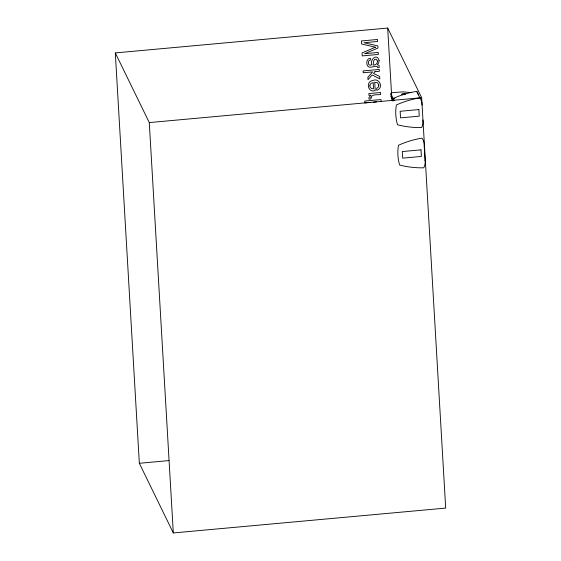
<?xml version="1.0" encoding="UTF-8"?>
<svg xmlns="http://www.w3.org/2000/svg" width="561" height="561" viewBox="0 0 561 561"><rect width="100%" height="100%" fill="white"/><g stroke="black" fill="none" stroke-linecap="round" stroke-linejoin="round"><path stroke-width="0.84" d="M373.149 102.291L376.606 101.829M115.307 52.916L387.686 28.05L421.662 97.712L445.693 508.084L173.314 532.95L139.338 463.288L115.307 52.916L149.282 122.579L173.314 532.95M394.895 98.329L393.191 98.484A47.012 44.838 -26 0 0 392.84 100.98M149.282 122.579L421.662 97.712M370.786 102.368L364.945 102.901L364.832 101.043L380.996 99.563L381.101 101.331M139.338 463.288L168.924 460.588M411.641 92.614L403.078 91.885L392.882 92.586A4.572 1.276 -3.4 0 0 390.926 93.834L391.094 96.723L393.135 100.903M393.289 100.209L393.191 98.484A88.575 84.48 -26 0 1 416.732 91.366L419.909 97.873A12.847 12.258 -26 0 1 422.04 105.138M390.926 93.834L394.25 100.657M387.686 28.05L391.529 93.673M391.732 97.172L391.943 100.671M416.732 91.366A12.847 12.258 -26 0 1 418.401 94.809M419.909 97.873A88.575 84.48 -26 0 0 396.368 104.991A47.012 44.838 -26 0 0 397.525 124.78A88.575 84.48 -26 0 0 421.641 127.55A12.847 12.258 -26 0 0 422.91 119.97M403.618 94.669A1.893 0.526 -3.4 0 1 401.711 94.087A1.893 0.526 -3.4 0 1 404.656 93.659A1.893 0.526 -3.4 0 1 404.544 94.536M391.094 96.723A4.572 1.276 -3.4 0 1 391.347 96.183M370.968 97.649L371.038 98.96L368.956 99.15L369.019 97.446L370.975 95.23L368.949 95.412L368.843 93.596L380.589 92.523L380.702 94.437C377.812 95.3 371.957 93.554 370.968 97.649M378.85 85.09L378.387 87.046L376.641 88.421L376.754 90.3C383.997 88.308 379.587 77.432 372.848 80.468C365.435 81.408 367.841 93.196 375.204 90.602L374.713 82.264L377.63 82.818L378.85 85.09M369.881 85.293C369.461 87.425 371.494 89.059 373.521 88.778L373.149 82.46L370.709 83.631L369.881 85.293M379.103 60.42L378.661 62.888L377.392 64.69L379.075 65.455L379.187 67.622L377.728 67.755C377.826 63.849 370.639 68.87 368.219 66.654C365.793 64.256 366.263 58.365 370.372 58.197L370.477 59.985C368.184 60.202 367.988 63.134 368.998 64.711L370.498 65.279L371.613 64.711C369.923 59.024 377.153 53.162 379.103 60.42M377.455 61.023C377.742 63.575 375.386 65.364 372.967 64.999C373.885 63.042 372.77 58.632 376.263 59.235L377.455 61.023M374.937 71.696L373.514 73.435L379.643 76.443L379.79 78.884L372.174 74.957L368.03 79.718L367.883 77.271L372.588 71.906L363.233 72.762L363.128 70.924L379.236 69.452L379.341 71.296L374.937 71.696M375.428 47.215L362.069 52.909L362.245 55.911L378.359 54.438L378.24 52.432L364.657 53.709L377.981 48.022L377.862 45.932L364.005 42.685L377.602 41.5L377.483 39.48L361.368 40.953L361.55 43.982L375.428 47.215M418.878 109.57L400.154 111.274L400.54 117.873L419.263 116.162L418.878 109.57M420.995 149.843L402.272 151.547L402.658 158.146L421.381 156.435L420.995 149.843M425.028 160.243L424.158 145.404A12.847 12.258 -26 0 0 422.019 138.146A88.575 84.48 -26 0 0 398.478 145.264A47.012 44.838 -26 0 0 399.635 165.046A88.575 84.48 -26 0 0 423.758 167.816A12.847 12.258 -26 0 0 425.028 160.243"/></g></svg>
